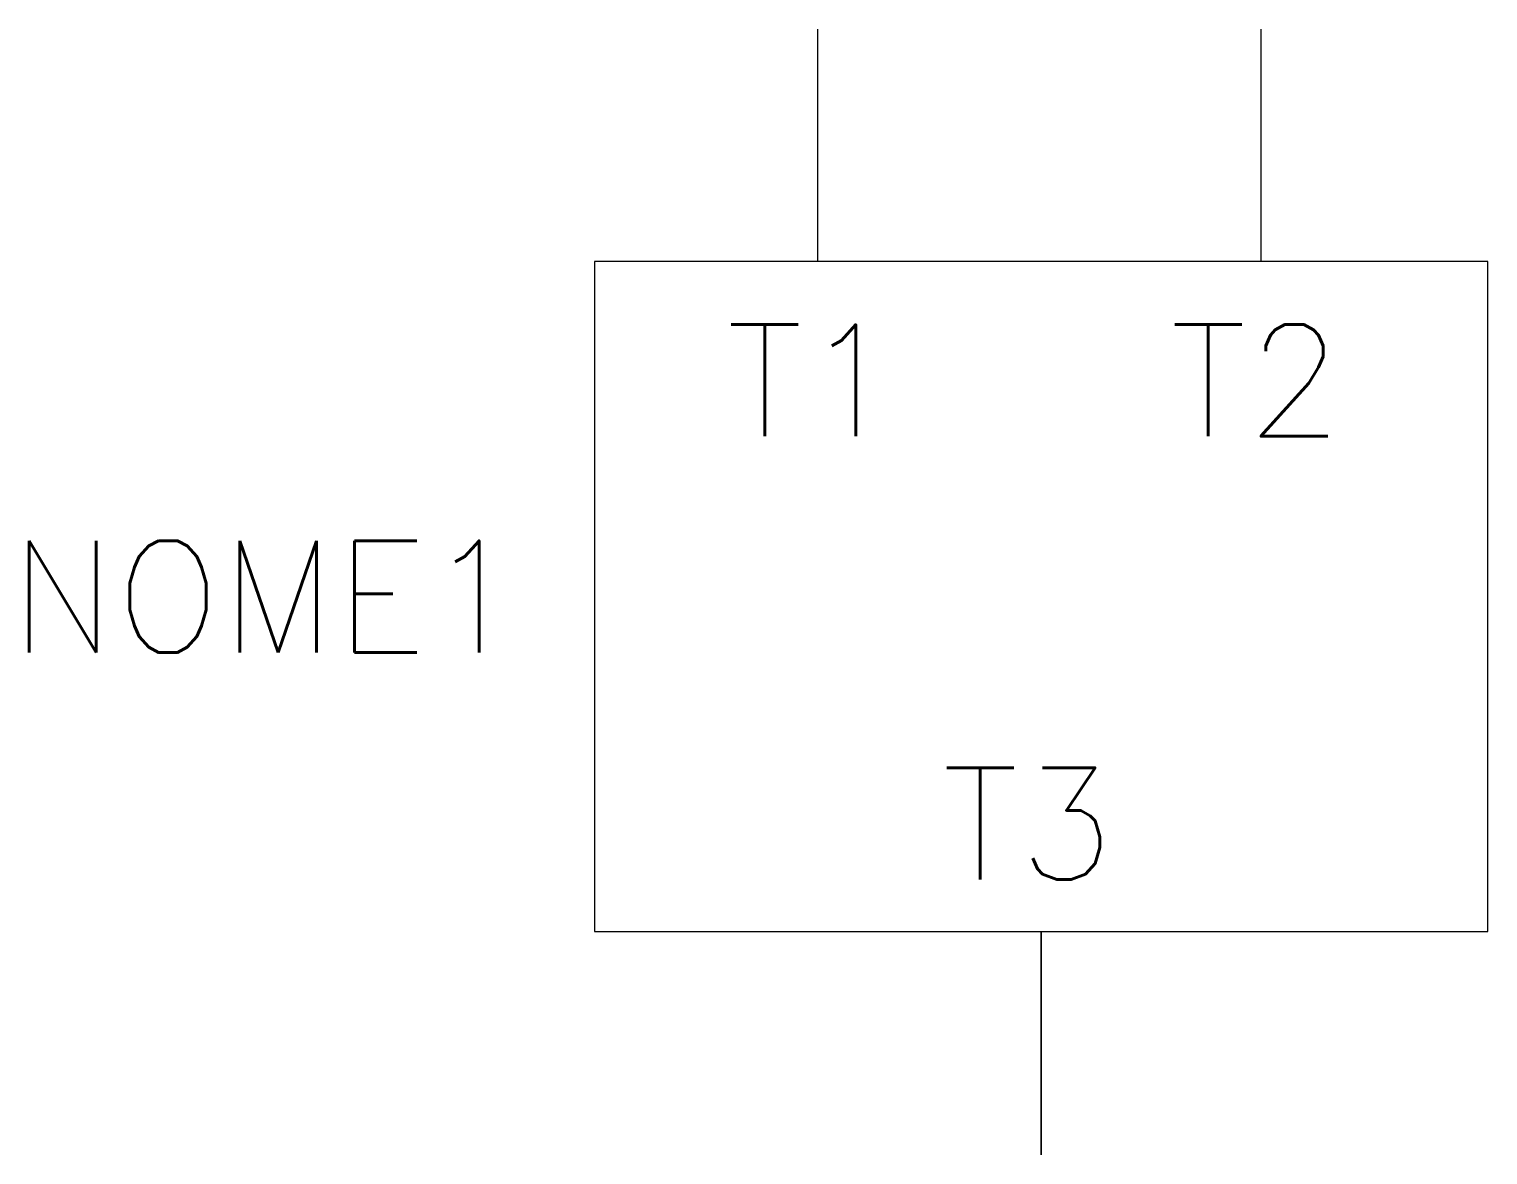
# Model space of a CAD drawing. Header units: millimetres. Extents: x -14.1 to 12, y -20.2 to 0.
import ezdxf
from ezdxf.enums import TextEntityAlignment as Align

# ---------------------------------------------------------------- set-up
doc = ezdxf.new("R2010")
doc.units = ezdxf.units.MM
doc.header["$LTSCALE"] = 10
doc.styles.add('ROMANS', font='romans.shx')

msp = doc.modelspace()

# ---------------------------------------------------------------- linework, layer by layer
at = {"lineweight": 35}
msp.add_line((4, -16.161), (4, -20.161), dxfattribs=at)
for points in [[(0, -4.161), (0, 0)], [(7.942, -4.161), (7.942, 0)]]:
    msp.add_lwpolyline(points)
at = {"lineweight": 25}
msp.add_lwpolyline([(-4, -16.161), (12, -16.161), (12, -4.161), (-4, -4.161), (-4, -16.161)], close=True, dxfattribs=at)

# ---------------------------------------------------------------- texts
at = {"style": 'ROMANS'}
for tag, p in [('T1', (-0.091, -6.291)), ('T2', (7.851, -6.291)), ('T3', (3.767, -14.229))]:
    msp.add_attdef(tag, text='', height=2, dxfattribs=at).set_placement(p, align=Align.MIDDLE_CENTER)
msp.add_attdef('NOME1', text='', height=2, dxfattribs=at).set_placement((-5.292, -10.161), align=Align.MIDDLE_RIGHT)

doc.saveas('drawing.dxf')
